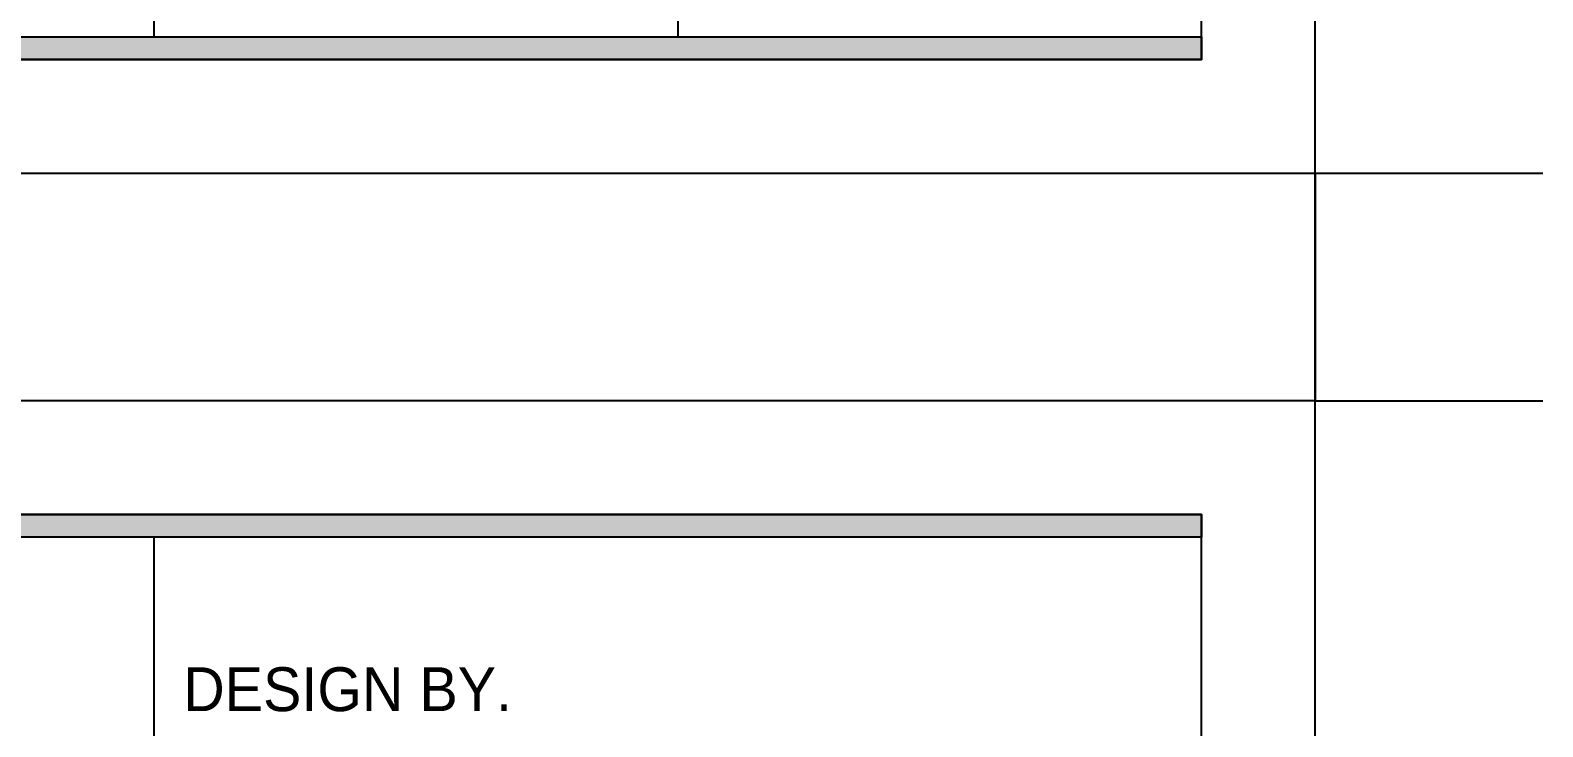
# Model space of a CAD drawing. Header units: inches. Extents: x 7740 to 83056, y -9304 to 75068.
# Drawn here: x 47415 to 50740, y 5329 to 6860 of the extents above; entities that cross this region are included whole.
import ezdxf
from ezdxf.enums import TextEntityAlignment as Align

# ---------------------------------------------------------------- set-up
doc = ezdxf.new("R2010")
doc.units = ezdxf.units.IN
doc.header["$LTSCALE"] = 50
doc.header["$MEASUREMENT"] = 0
for name, color, linetype in [('06-FUR', 6, 'Continuous'), ('F-SYM', 7, 'Continuous'), ('FORM(YOURNAME)-11', 1, 'Continuous')]:
    doc.layers.add(name, color=color, linetype=linetype)
doc.styles.add('YOURNAME', font='HY울릉도M.TTF')

# ---------------------------------------------------------------- blocks, each defined once
blk = doc.blocks.new('FORM-PLAN')
at = {"layer": 'FORM(YOURNAME)-11'}
h = blk.add_hatch(color=256, dxfattribs=at)
h.dxf.hatch_style = 1
h.paths.add_polyline_path([(-71444, 55115), (10556, 55115), (10556, 54915), (-71444, 54915)])
h.paths.add_polyline_path([(-71444, -2085), (10556, -2085), (10556, -2285), (-71444, -2285)])
at = {"layer": 'Defpoints', "color": 158}
blk.add_line((1346, 54915), (1346, -2085), dxfattribs=at)
at = {"layer": 'Defpoints', "color": 1}
for points in [[(11556, 58115), (11556, 56115), (13556, 56115)], [(11556, -5285), (11556, -3285), (13556, -3285)]]:
    blk.add_lwpolyline(points, dxfattribs=at)
at = {"layer": 'Defpoints', "color": 158}
blk.add_lwpolyline([(-71444, -2285), (10556, -2285), (10556, 55115), (-71444, 55115)], close=True, dxfattribs=at)
at = {"layer": 'FORM(YOURNAME)-11', "color": 14}
blk.add_line((5951, 2388), (5951, -2085), dxfattribs=at)
at = {"layer": 'FORM(YOURNAME)-11', "color": 250}
blk.add_lwpolyline([(-72444, -3285), (11556, -3285), (11556, 56115), (-72444, 56115)], close=True, dxfattribs=at)
at = {"layer": 'FORM(YOURNAME)-11'}
for points in [[(-71444, 55115), (10556, 55115), (10556, 54915), (-71444, 54915)], [(-71444, -2085), (10556, -2085), (10556, -2285), (-71444, -2285)]]:
    blk.add_lwpolyline(points, close=True, dxfattribs=at)
at = {"layer": 'FORM(YOURNAME)-11', "color": 14, "style": 'YOURNAME'}
blk.add_text('DESIGN BY.', height=386.1, dxfattribs=at).set_placement((1603, 53577), align=Align.MIDDLE_LEFT)
at = {"layer": 'FORM(YOURNAME)-11', "color": 3, "style": 'YOURNAME'}
for tag, height, p in [('1', 450, (9905, 18188)), ('2', 450, (9905, 17544)), ('3', 450, (9905, 16257)), ('4', 450, (9905, 14326)), ('5', 515, (9905, 12009)), ('6', 515, (9905, 9757)), ('7', 515, (9905, 7504)), ('8', 515, (9905, 5252)), ('9', 515, (9905, 2999)), ('10', 515, (5655, 811)), ('11', 515, (9905, 747)), ('12', 515, (5655, -1441)), ('13', 515, (9905, -1441))]:
    blk.add_attdef(tag, text='', height=height, dxfattribs=at).set_placement(p, align=Align.MIDDLE_RIGHT)
blk = doc.blocks.new('*U809')
at = {"layer": 'F-SYM', "xscale": 0.2500000000000001, "yscale": 0.2500000000000001, "zscale": 0.2500000000000001}
blk.add_blockref('FORM-PLAN', (47350.9, 7366.9), dxfattribs=at)
blk = doc.blocks.new('*U812')
at = {"layer": 'F-SYM', "xscale": 0.2500000000000001, "yscale": 0.2500000000000001, "zscale": 0.2500000000000001}
blk.add_blockref('FORM-PLAN', (47350.9, -7983.1), dxfattribs=at)

msp = doc.modelspace()

# ---------------------------------------------------------------- block references
at = {"layer": '06-FUR'}
for name in ['*U809', '*U812']:
    msp.add_blockref(name, (0, 0), dxfattribs=at)

doc.saveas('drawing.dxf')
